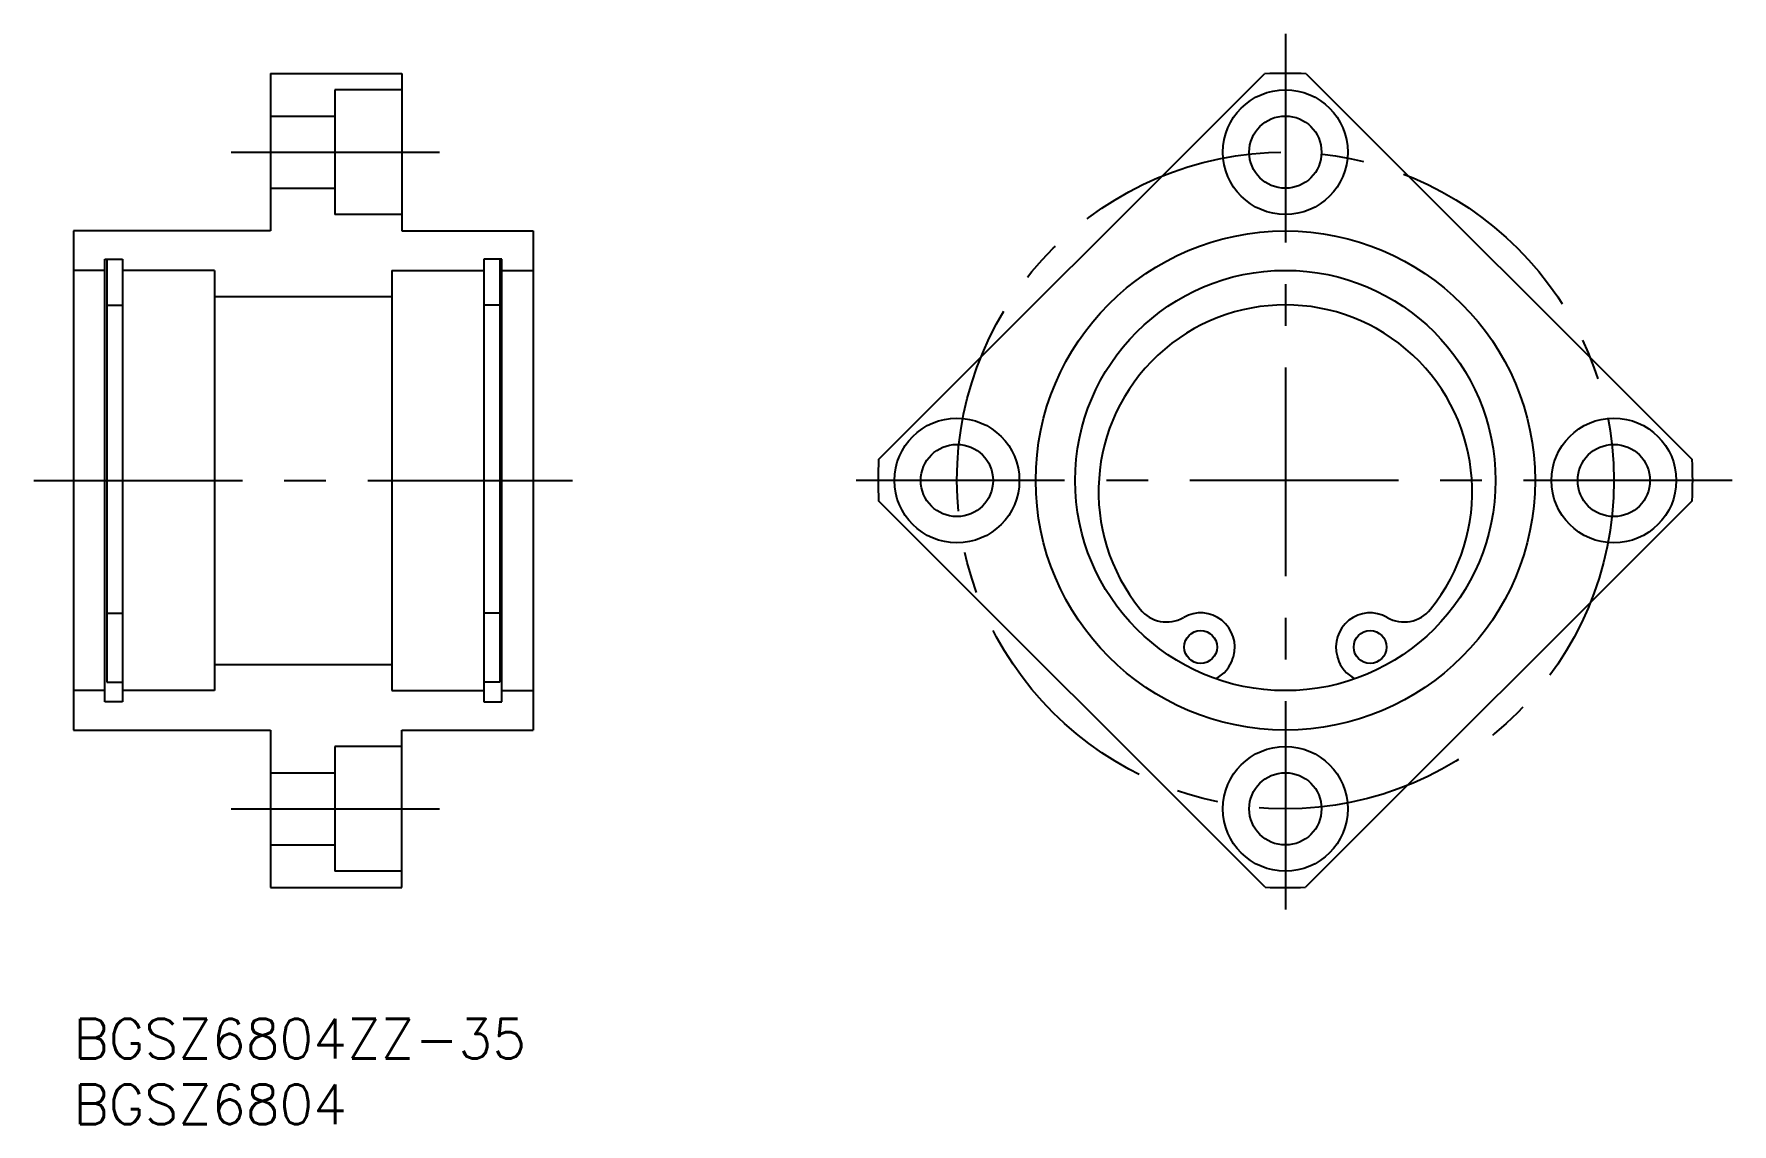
# Model space of a CAD drawing. Extents: x -3 to 126, y -8 to 75.
import ezdxf

# ---------------------------------------------------------------- set-up
doc = ezdxf.new("R2010")
doc.units = 0
doc.header["$LTSCALE"] = 0.5
doc.linetypes.add('CENTER', pattern=[50.8, 31.75, -6.35, 6.35, -6.35])
for name, color, linetype in [('MSM_CENTER', 1, 'CENTER'), ('MSM_CONTINUOUS', 7, 'CONTINUOUS'), ('MSM_PART_NUMBER', 7, 'CONTINUOUS')]:
    doc.layers.add(name, color=color, linetype=linetype)
doc.styles.get("Standard").update_dxf_attribs({"font": 'txt.shx', "height": 3, "bigfont": 'bigfont.shx'})

# ---------------------------------------------------------------- blocks, each defined once
blk = doc.blocks.new('*U6')
at = {"layer": 'MSM_PART_NUMBER'}
blk.add_text('BGSZ6804ZZ-35', height=3, dxfattribs=at).set_placement((0, -3))
blk = doc.blocks.new('*U7')
at = {"layer": 'MSM_PART_NUMBER'}
blk.add_text('BGSZ6804', height=3, dxfattribs=at).set_placement((0, -8))

msp = doc.modelspace()

# ---------------------------------------------------------------- linework, layer by layer
at = {"layer": 'MSM_CENTER'}
for p, q in [((92.25, 75), (92.25, 7)), ((12, 66), (28, 66)), ((-3, 41), (38, 41)), ((126.25, 41), (58.25, 41)), ((12, 16), (28, 16))]:
    msp.add_line(p, q, dxfattribs=at)
msp.add_circle((92.25, 41), 25, dxfattribs=at)
at = {"layer": 'MSM_CONTINUOUS'}
for p, q in [((15, 72), (15, 60)), ((15, 72), (25, 72)), ((25, 72), (25, 60)), ((61.29, 42.59), (90.66, 71.96)), ((93.84, 71.96), (123.21, 42.59)), ((25, 70.75), (19.9, 70.75)), ((19.9, 70.75), (19.9, 61.25)), ((15, 68.75), (19.9, 68.75)), ((15, 63.25), (19.9, 63.25)), ((25, 61.25), (19.9, 61.25)), ((0, 60), (0, 22)), ((15, 60), (0, 60)), ((25, 60), (35, 60)), ((35, 60), (35, 22)), ((2.4, 57), (0, 57)), ((2.4, 57.85), (3.75, 57.85)), ((2.4, 24.15, 1.2), (2.4, 57.85, 1.2)), ((2.55, 57.85, 1.3), (2.55, 25.65, 1.3)), ((3.75, 57.85), (3.75, 24.15)), ((3.75, 57.85, 1.3), (3.75, 24.15, 1.3)), ((10.75, 57), (3.75, 57)), ((10.75, 57), (10.75, 25)), ((24.25, 57), (31.25, 57)), ((24.25, 57), (24.25, 25)), ((31.25, 57.85), (31.25, 24.15)), ((32.6, 57.85, -1.3), (31.25, 57.85, -1.3)), ((32.45, 57.85), (32.45, 25.65)), ((32.6, 24.15, -0.1), (32.6, 57.85, -0.1)), ((32.6, 57, -1.3), (35, 57, -1.3)), ((2.55, 54.35), (3.75, 54.35)), ((10.75, 55), (24.25, 55)), ((32.45, 54.35, -1.3), (31.25, 54.35, -1.3)), ((90.7, 10.04), (61.28, 39.46)), ((123.21, 39.46), (93.79, 10.04)), ((2.55, 30.89), (3.75, 30.89)), ((32.45, 30.89, -1.3), (31.25, 30.89, -1.3)), ((88.26, 27.47), (88.29, 27.58)), ((96.2, 27.58), (96.24, 27.47)), ((10.75, 27), (24.25, 27)), ((2.4, 25), (0, 25)), ((2.55, 25.65), (3.75, 25.65)), ((10.75, 25), (3.75, 25)), ((24.25, 25), (31.25, 25)), ((32.45, 25.65, -1.3), (31.25, 25.65, -1.3)), ((32.6, 25, -1.3), (35, 25, -1.3)), ((3.75, 24.15), (2.4, 24.15)), ((31.25, 24.15, -1.3), (32.6, 24.15, -1.3)), ((0, 22), (15, 22)), ((15, 22), (15, 10)), ((25, 10), (25, 22)), ((25, 22), (35, 22)), ((25, 20.75), (19.9, 20.75)), ((19.9, 20.75), (19.9, 11.25)), ((15, 18.75), (19.9, 18.75)), ((15, 13.25), (19.9, 13.25)), ((25, 11.25), (19.9, 11.25)), ((15, 10), (25, 10))]:
    msp.add_line(p, q, dxfattribs=at)
for centre, radius in [((92.25, 66), 4.75), ((92.25, 66), 2.75), ((92.25, 41), 19), ((92.25, 41), 16), ((67.25, 41), 4.75), ((117.25, 41), 4.75), ((67.25, 41), 2.75), ((117.25, 41), 2.75), ((85.8, 28.32), 1.25), ((98.7, 28.32), 1.25), ((92.25, 16), 4.75), ((92.25, 16), 2.75)]:
    msp.add_circle(centre, radius, dxfattribs=at)
for centre, radius, start, end in [((92.25, 41), 31, 87.0573, 92.9427), ((92.25, 40.15), 14.22, 320.9849, 219.0151), ((92.25, 41), 31, 177.0573, 182.8505), ((92.25, 41), 31, 357.1495, 2.9427), ((83.21, 32.83), 2.6, 219.0151, 299.7762), ((101.28, 32.83), 2.6, 240.2238, 320.9849), ((85.8, 28.32), 2.6, 343.6002, 119.7762), ((98.7, 28.32), 2.6, 60.2238, 196.3998), ((85.86, 28.17), 2.5, 295.9172, 343.6002), ((98.63, 28.17), 2.5, 196.3998, 244.0828), ((92.25, 41), 31, 267.1495, 272.8505)]:
    msp.add_arc(centre, radius, start, end, dxfattribs=at)

# ---------------------------------------------------------------- block references
for name in ['*U6', '*U7']:
    msp.add_blockref(name, (0, 0), dxfattribs=at)

doc.saveas('drawing.dxf')
